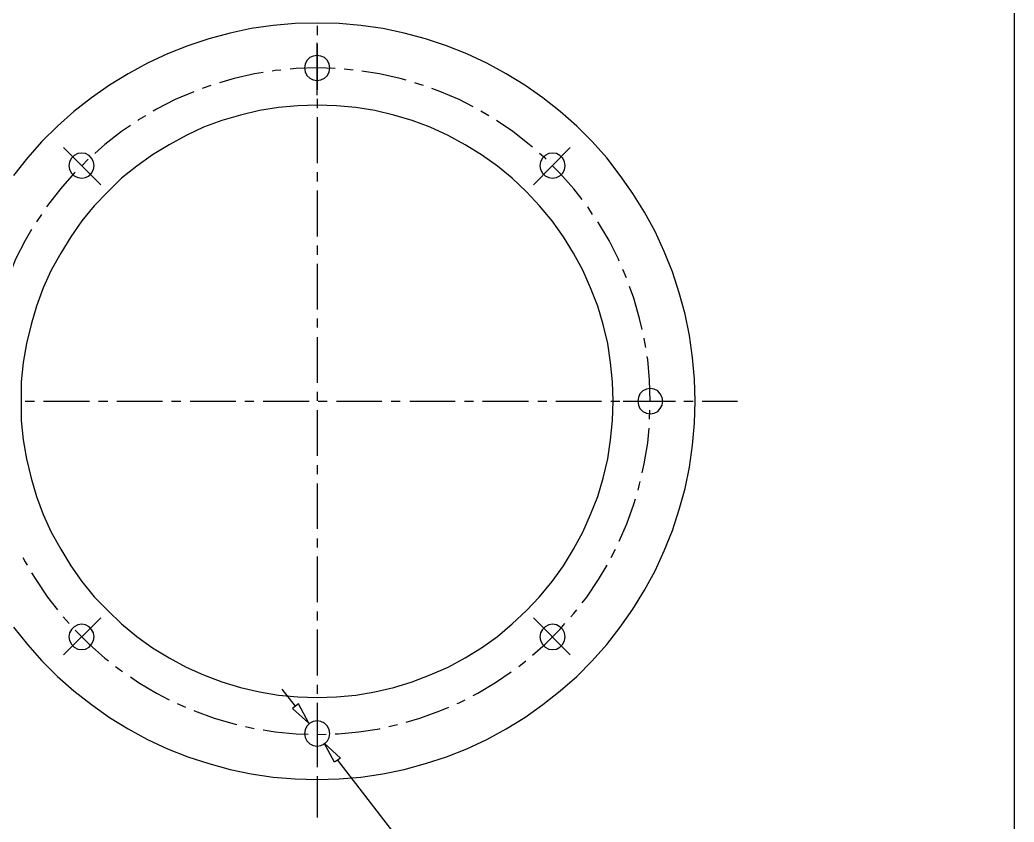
# Model space of a CAD drawing. Extents: x -15.4 to 0.8, y 0.3 to 11.8.
# Drawn here: x -13.728 to -11.159, y 7.264 to 9.336 of the extents above; entities that cross this region are included whole.
import ezdxf

# ---------------------------------------------------------------- set-up
doc = ezdxf.new("R2010")
doc.units = 0
doc.header["$MEASUREMENT"] = 0
doc.linetypes.add('AUSGEZOGEN', pattern=[0])
doc.layers.get('0').update_dxf_attribs({"linetype": 'AUSGEZOGEN'})

msp = doc.modelspace()

# ---------------------------------------------------------------- linework, layer by layer
for points in [[(-11.1588, 11.4361), (-11.1588, 0.7536)], [(-11.9829, 8.3511), (-11.9846, 8.4077), (-11.9846, 8.4077), (-11.9896, 8.4644), (-11.9896, 8.4644), (-11.9971, 8.5211), (-11.9971, 8.5211), (-12.0088, 8.5761), (-12.0088, 8.5761), (-12.0238, 8.6311), (-12.0238, 8.6311), (-12.0413, 8.6852), (-12.0413, 8.6852), (-12.0629, 8.7377), (-12.0629, 8.7377), (-12.0863, 8.7894), (-12.0863, 8.7894), (-12.1138, 8.8394), (-12.1138, 8.8394), (-12.1438, 8.8877), (-12.1438, 8.8877), (-12.1763, 8.9344), (-12.1763, 8.9344), (-12.2113, 8.9794), (-12.2113, 8.9794), (-12.2488, 9.0219), (-12.2488, 9.0219), (-12.2888, 9.0619), (-12.2888, 9.0619), (-12.3313, 9.0994), (-12.3313, 9.0994), (-12.3763, 9.1344), (-12.3763, 9.1344), (-12.4229, 9.1677), (-12.4229, 9.1677), (-12.4713, 9.1969), (-12.4713, 9.1969), (-12.5213, 9.2244), (-12.5213, 9.2244), (-12.5729, 9.2486), (-12.5729, 9.2486), (-12.6254, 9.2694), (-12.6254, 9.2694), (-12.6796, 9.2869), (-12.6796, 9.2869), (-12.7346, 9.3019), (-12.7346, 9.3019), (-12.7896, 9.3136), (-12.7896, 9.3136), (-12.8463, 9.3219), (-12.8463, 9.3219), (-12.9029, 9.3269), (-12.9029, 9.3269), (-12.9596, 9.3277), (-12.9596, 9.3277), (-13.0163, 9.3269), (-13.0163, 9.3269), (-13.0729, 9.3219), (-13.0729, 9.3219), (-13.1296, 9.3136), (-13.1296, 9.3136), (-13.1846, 9.3019), (-13.1846, 9.3019), (-13.2396, 9.2869), (-13.2396, 9.2869), (-13.2938, 9.2694), (-13.2938, 9.2694), (-13.3463, 9.2486), (-13.3463, 9.2486), (-13.3979, 9.2244), (-13.3979, 9.2244), (-13.4479, 9.1969), (-13.4479, 9.1969), (-13.4963, 9.1677), (-13.4963, 9.1677), (-13.5429, 9.1344), (-13.5429, 9.1344), (-13.5879, 9.0994), (-13.5879, 9.0994), (-13.6304, 9.0619), (-13.6304, 9.0619), (-13.6704, 9.0219), (-13.6704, 9.0219), (-13.7079, 8.9794), (-13.7079, 8.9794), (-13.7438, 8.9344)], [(-12.9596, 9.3211), (-12.9596, 9.2969)], [(-12.9596, 9.1419), (-12.9596, 9.2769)], [(-12.9596, 9.2736), (-12.9596, 9.1552)], [(-12.9271, 9.2119), (-12.9288, 9.2219), (-12.9288, 9.2219), (-12.9329, 9.2311), (-12.9329, 9.2311), (-12.9404, 9.2386), (-12.9404, 9.2386), (-12.9496, 9.2427), (-12.9496, 9.2427), (-12.9596, 9.2444), (-12.9596, 9.2444), (-12.9696, 9.2427), (-12.9696, 9.2427), (-12.9788, 9.2386), (-12.9788, 9.2386), (-12.9863, 9.2311), (-12.9863, 9.2311), (-12.9904, 9.2219), (-12.9904, 9.2219), (-12.9921, 9.2119), (-12.9921, 9.2119), (-12.9904, 9.2019), (-12.9904, 9.2019), (-12.9863, 9.1927), (-12.9863, 9.1927), (-12.9788, 9.1852), (-12.9788, 9.1852), (-12.9696, 9.1811), (-12.9696, 9.1811), (-12.9596, 9.1794), (-12.9596, 9.1794), (-12.9496, 9.1811), (-12.9496, 9.1811), (-12.9404, 9.1852), (-12.9404, 9.1852), (-12.9329, 9.1927), (-12.9329, 9.1927), (-12.9288, 9.2019), (-12.9288, 9.2019), (-12.9271, 9.2119), (-12.9271, 9.2119)], [(-13.0988, 9.2002), (-13.1213, 9.1969), (-13.1213, 9.1969), (-13.1738, 9.1844), (-13.1738, 9.1844), (-13.2121, 9.1736)], [(-13.0529, 9.2061), (-13.0679, 9.2052), (-13.0679, 9.2052), (-13.0754, 9.2036)], [(-12.9129, 9.2102), (-12.9596, 9.2119), (-12.9596, 9.2119), (-13.0138, 9.2102), (-13.0138, 9.2102), (-13.0296, 9.2086)], [(-12.8663, 9.2061), (-12.8896, 9.2086)], [(-12.7296, 9.1802), (-12.7454, 9.1844), (-12.7454, 9.1844), (-12.7988, 9.1969), (-12.7988, 9.1969), (-12.8438, 9.2036)], [(-12.6846, 9.1669), (-12.6938, 9.1694), (-12.6938, 9.1694), (-12.7071, 9.1736)], [(-13.2779, 9.1502), (-13.3263, 9.1302), (-13.3263, 9.1302), (-13.3746, 9.1052), (-13.3746, 9.1052), (-13.3829, 9.1002)], [(-13.2346, 9.1669), (-13.2563, 9.1586)], [(-12.5563, 9.1111), (-12.5929, 9.1302), (-12.5929, 9.1302), (-12.6429, 9.1511), (-12.6429, 9.1511), (-12.6629, 9.1586)], [(-12.9596, 9.1319), (-12.9596, 9.1077)], [(-12.1946, 8.3511), (-12.1963, 8.4011), (-12.1963, 8.4011), (-12.2013, 8.4511), (-12.2013, 8.4511), (-12.2088, 8.5002), (-12.2088, 8.5002), (-12.2204, 8.5494), (-12.2204, 8.5494), (-12.2346, 8.5969), (-12.2346, 8.5969), (-12.2529, 8.6436), (-12.2529, 8.6436), (-12.2729, 8.6894), (-12.2729, 8.6894), (-12.2971, 8.7336), (-12.2971, 8.7336), (-12.3229, 8.7761), (-12.3229, 8.7761), (-12.3521, 8.8169), (-12.3521, 8.8169), (-12.3846, 8.8561), (-12.3846, 8.8561), (-12.4188, 8.8919), (-12.4188, 8.8919), (-12.4554, 8.9269), (-12.4554, 8.9269), (-12.4938, 8.9586), (-12.4938, 8.9586), (-12.5346, 8.9877), (-12.5346, 8.9877), (-12.5771, 9.0136), (-12.5771, 9.0136), (-12.6213, 9.0377), (-12.6213, 9.0377), (-12.6671, 9.0586), (-12.6671, 9.0586), (-12.7138, 9.0761), (-12.7138, 9.0761), (-12.7613, 9.0902), (-12.7613, 9.0902), (-12.8104, 9.1019), (-12.8104, 9.1019), (-12.8596, 9.1102), (-12.8596, 9.1102), (-12.9096, 9.1144), (-12.9096, 9.1144), (-12.9596, 9.1161), (-12.9596, 9.1161), (-13.0096, 9.1144), (-13.0096, 9.1144), (-13.0596, 9.1102), (-13.0596, 9.1102), (-13.1088, 9.1019), (-13.1088, 9.1019), (-13.1579, 9.0902), (-13.1579, 9.0902), (-13.2054, 9.0761), (-13.2054, 9.0761), (-13.2529, 9.0586), (-13.2529, 9.0586), (-13.2979, 9.0377), (-13.2979, 9.0377), (-13.3421, 9.0136), (-13.3421, 9.0136), (-13.3846, 8.9877), (-13.3846, 8.9877), (-13.4254, 8.9586), (-13.4254, 8.9586), (-13.4646, 8.9269), (-13.4646, 8.9269), (-13.5004, 8.8919), (-13.5004, 8.8919), (-13.5354, 8.8561), (-13.5354, 8.8561), (-13.5671, 8.8169), (-13.5671, 8.8169), (-13.5963, 8.7761), (-13.5963, 8.7761), (-13.6221, 8.7336), (-13.6221, 8.7336), (-13.6463, 8.6894), (-13.6463, 8.6894), (-13.6671, 8.6436), (-13.6671, 8.6436), (-13.6846, 8.5969), (-13.6846, 8.5969), (-13.6988, 8.5494), (-13.6988, 8.5494), (-13.7104, 8.5002), (-13.7104, 8.5002), (-13.7188, 8.4511), (-13.7188, 8.4511), (-13.7238, 8.4011), (-13.7238, 8.4011), (-13.7246, 8.3511), (-13.7246, 8.3511), (-13.7238, 8.3011), (-13.7238, 8.3011), (-13.7188, 8.2511), (-13.7188, 8.2511), (-13.7104, 8.2019), (-13.7104, 8.2019), (-13.6988, 8.1527), (-13.6988, 8.1527), (-13.6846, 8.1052), (-13.6846, 8.1052), (-13.6671, 8.0586), (-13.6671, 8.0586), (-13.6463, 8.0127), (-13.6463, 8.0127), (-13.6221, 7.9686), (-13.6221, 7.9686), (-13.5963, 7.9261), (-13.5963, 7.9261), (-13.5671, 7.8852), (-13.5671, 7.8852), (-13.5354, 7.8461), (-13.5354, 7.8461), (-13.5004, 7.8102), (-13.5004, 7.8102), (-13.4646, 7.7761), (-13.4646, 7.7761), (-13.4254, 7.7436), (-13.4254, 7.7436), (-13.3846, 7.7144), (-13.3846, 7.7144), (-13.3421, 7.6886), (-13.3421, 7.6886), (-13.2979, 7.6644), (-13.2979, 7.6644), (-13.2529, 7.6444), (-13.2529, 7.6444), (-13.2054, 7.6261), (-13.2054, 7.6261), (-13.1579, 7.6119), (-13.1579, 7.6119), (-13.1088, 7.6002), (-13.1088, 7.6002), (-13.0596, 7.5919), (-13.0596, 7.5919), (-13.0096, 7.5877), (-13.0096, 7.5877), (-12.9596, 7.5861), (-12.9596, 7.5861), (-12.9096, 7.5877), (-12.9096, 7.5877), (-12.8596, 7.5919), (-12.8596, 7.5919), (-12.8104, 7.6002), (-12.8104, 7.6002), (-12.7613, 7.6119), (-12.7613, 7.6119), (-12.7138, 7.6261), (-12.7138, 7.6261), (-12.6671, 7.6444), (-12.6671, 7.6444), (-12.6213, 7.6644), (-12.6213, 7.6644), (-12.5771, 7.6886), (-12.5771, 7.6886), (-12.5346, 7.7144), (-12.5346, 7.7144), (-12.4938, 7.7436), (-12.4938, 7.7436), (-12.4554, 7.7761), (-12.4554, 7.7761), (-12.4188, 7.8102), (-12.4188, 7.8102), (-12.3846, 7.8461), (-12.3846, 7.8461), (-12.3521, 7.8852), (-12.3521, 7.8852), (-12.3229, 7.9261), (-12.3229, 7.9261), (-12.2971, 7.9686), (-12.2971, 7.9686), (-12.2729, 8.0127), (-12.2729, 8.0127), (-12.2529, 8.0586), (-12.2529, 8.0586), (-12.2346, 8.1052), (-12.2346, 8.1052), (-12.2204, 8.1527), (-12.2204, 8.1527), (-12.2088, 8.2019), (-12.2088, 8.2019), (-12.2013, 8.2511), (-12.2013, 8.2511), (-12.1963, 8.3011), (-12.1963, 8.3011), (-12.1946, 8.3511), (-12.1946, 8.3511)], [(-12.5163, 9.0886), (-12.5363, 9.1002)], [(-13.4029, 9.0886), (-13.4213, 9.0777), (-13.4213, 9.0777), (-13.4229, 9.0761)], [(-12.9596, 9.0844), (-12.9596, 8.9661)], [(-12.4029, 9.0069), (-12.4113, 9.0144), (-12.4113, 9.0144), (-12.4538, 9.0477), (-12.4538, 9.0477), (-12.4963, 9.0761)], [(-13.4421, 9.0636), (-13.4654, 9.0477), (-13.4654, 9.0477), (-13.5079, 9.0144), (-13.5079, 9.0144), (-13.5338, 8.9911)], [(-13.5188, 8.9102), (-13.6146, 9.0061)], [(-13.5354, 8.9594), (-13.5371, 8.9694), (-13.5371, 8.9694), (-13.5421, 8.9786), (-13.5421, 8.9786), (-13.5488, 8.9861), (-13.5488, 8.9861), (-13.5579, 8.9911), (-13.5579, 8.9911), (-13.5679, 8.9919), (-13.5679, 8.9919), (-13.5779, 8.9911), (-13.5779, 8.9911), (-13.5871, 8.9861), (-13.5871, 8.9861), (-13.5946, 8.9786), (-13.5946, 8.9786), (-13.5996, 8.9694), (-13.5996, 8.9694), (-13.6013, 8.9594), (-13.6013, 8.9594), (-13.5996, 8.9494), (-13.5996, 8.9494), (-13.5946, 8.9402), (-13.5946, 8.9402), (-13.5871, 8.9336), (-13.5871, 8.9336), (-13.5779, 8.9286), (-13.5779, 8.9286), (-13.5679, 8.9269), (-13.5679, 8.9269), (-13.5579, 8.9286), (-13.5579, 8.9286), (-13.5488, 8.9336), (-13.5488, 8.9336), (-13.5421, 8.9402), (-13.5421, 8.9402), (-13.5371, 8.9494), (-13.5371, 8.9494), (-13.5354, 8.9594), (-13.5354, 8.9594)], [(-12.4004, 8.9102), (-12.3054, 9.0061)], [(-12.3679, 8.9761), (-12.3704, 8.9786), (-12.3704, 8.9786), (-12.3854, 8.9911)], [(-12.3188, 8.9594), (-12.3204, 8.9694), (-12.3204, 8.9694), (-12.3246, 8.9786), (-12.3246, 8.9786), (-12.3321, 8.9861), (-12.3321, 8.9861), (-12.3413, 8.9911), (-12.3413, 8.9911), (-12.3513, 8.9919), (-12.3513, 8.9919), (-12.3613, 8.9911), (-12.3613, 8.9911), (-12.3704, 8.9861), (-12.3704, 8.9861), (-12.3771, 8.9786), (-12.3771, 8.9786), (-12.3821, 8.9694), (-12.3821, 8.9694), (-12.3838, 8.9594), (-12.3838, 8.9594), (-12.3821, 8.9494), (-12.3821, 8.9494), (-12.3771, 8.9402), (-12.3771, 8.9402), (-12.3704, 8.9336), (-12.3704, 8.9336), (-12.3613, 8.9286), (-12.3613, 8.9286), (-12.3513, 8.9269), (-12.3513, 8.9269), (-12.3413, 8.9286), (-12.3413, 8.9286), (-12.3321, 8.9336), (-12.3321, 8.9336), (-12.3246, 8.9402), (-12.3246, 8.9402), (-12.3204, 8.9494), (-12.3204, 8.9494), (-12.3188, 8.9594), (-12.3188, 8.9594)], [(-13.5513, 8.9761), (-13.5679, 8.9594)], [(-13.5846, 8.9427), (-13.5871, 8.9402), (-13.5871, 8.9402), (-13.6229, 8.8994), (-13.6229, 8.8994), (-13.6563, 8.8569), (-13.6563, 8.8569), (-13.6588, 8.8536)], [(-12.9596, 8.9427), (-12.9596, 8.9186)], [(-12.2746, 8.8719), (-12.2963, 8.8994), (-12.2963, 8.8994), (-12.3321, 8.9402), (-12.3321, 8.9402), (-12.3513, 8.9594)], [(-12.9596, 8.8952), (-12.9596, 8.7769)], [(-12.2479, 8.8336), (-12.2604, 8.8536)], [(-13.6721, 8.8336), (-13.6846, 8.8144)], [(-12.1788, 8.7127), (-12.1813, 8.7177), (-12.1813, 8.7177), (-12.2054, 8.7661), (-12.2054, 8.7661), (-12.2329, 8.8119), (-12.2329, 8.8119), (-12.2346, 8.8144)], [(-13.6971, 8.7944), (-13.7138, 8.7661), (-13.7138, 8.7661), (-13.7388, 8.7177), (-13.7388, 8.7177), (-13.7496, 8.6911)], [(-12.9596, 8.7536), (-12.9596, 8.7294)], [(-12.9596, 8.7061), (-12.9596, 8.5877)], [(-12.1604, 8.6694), (-12.1696, 8.6911)], [(-12.1196, 8.5361), (-12.1263, 8.5652), (-12.1263, 8.5652), (-12.1413, 8.6169), (-12.1413, 8.6169), (-12.1521, 8.6477)], [(-12.9596, 8.5644), (-12.9596, 8.5411)], [(-12.9596, 8.5169), (-12.9596, 8.3986)], [(-12.1104, 8.4902), (-12.1146, 8.5127), (-12.1146, 8.5127), (-12.1146, 8.5136)], [(-12.0988, 8.3511), (-12.1004, 8.4052), (-12.1004, 8.4052), (-12.1054, 8.4586), (-12.1054, 8.4586), (-12.1071, 8.4669)], [(-12.9596, 8.3752), (-12.9596, 8.3519)], [(-12.0663, 8.3511), (-12.0679, 8.3611), (-12.0679, 8.3611), (-12.0729, 8.3702), (-12.0729, 8.3702), (-12.0796, 8.3777), (-12.0796, 8.3777), (-12.0888, 8.3819), (-12.0888, 8.3819), (-12.0988, 8.3836), (-12.0988, 8.3836), (-12.1088, 8.3819), (-12.1088, 8.3819), (-12.1179, 8.3777), (-12.1179, 8.3777), (-12.1254, 8.3702), (-12.1254, 8.3702), (-12.1296, 8.3611), (-12.1296, 8.3611), (-12.1313, 8.3511), (-12.1313, 8.3511), (-12.1296, 8.3411), (-12.1296, 8.3411), (-12.1254, 8.3319), (-12.1254, 8.3319), (-12.1179, 8.3244), (-12.1179, 8.3244), (-12.1088, 8.3202), (-12.1088, 8.3202), (-12.0988, 8.3186), (-12.0988, 8.3186), (-12.0888, 8.3202), (-12.0888, 8.3202), (-12.0796, 8.3244), (-12.0796, 8.3244), (-12.0729, 8.3319), (-12.0729, 8.3319), (-12.0679, 8.3411), (-12.0679, 8.3411), (-12.0663, 8.3511), (-12.0663, 8.3511)], [(-13.7438, 7.7677), (-13.7079, 7.7227), (-13.7079, 7.7227), (-13.6704, 7.6802), (-13.6704, 7.6802), (-13.6304, 7.6402), (-13.6304, 7.6402), (-13.5879, 7.6027), (-13.5879, 7.6027), (-13.5429, 7.5677), (-13.5429, 7.5677), (-13.4963, 7.5344), (-13.4963, 7.5344), (-13.4479, 7.5052), (-13.4479, 7.5052), (-13.3979, 7.4777), (-13.3979, 7.4777), (-13.3463, 7.4536), (-13.3463, 7.4536), (-13.2938, 7.4327), (-13.2938, 7.4327), (-13.2396, 7.4152), (-13.2396, 7.4152), (-13.1846, 7.4002), (-13.1846, 7.4002), (-13.1296, 7.3886), (-13.1296, 7.3886), (-13.0729, 7.3802), (-13.0729, 7.3802), (-13.0163, 7.3761), (-13.0163, 7.3761), (-12.9596, 7.3744), (-12.9596, 7.3744), (-12.9029, 7.3761), (-12.9029, 7.3761), (-12.8463, 7.3802), (-12.8463, 7.3802), (-12.7896, 7.3886), (-12.7896, 7.3886), (-12.7346, 7.4002), (-12.7346, 7.4002), (-12.6796, 7.4152), (-12.6796, 7.4152), (-12.6254, 7.4327), (-12.6254, 7.4327), (-12.5729, 7.4536), (-12.5729, 7.4536), (-12.5213, 7.4777), (-12.5213, 7.4777), (-12.4713, 7.5052), (-12.4713, 7.5052), (-12.4229, 7.5344), (-12.4229, 7.5344), (-12.3763, 7.5677), (-12.3763, 7.5677), (-12.3313, 7.6027), (-12.3313, 7.6027), (-12.2888, 7.6402), (-12.2888, 7.6402), (-12.2488, 7.6802), (-12.2488, 7.6802), (-12.2113, 7.7227), (-12.2113, 7.7227), (-12.1763, 7.7677), (-12.1763, 7.7677), (-12.1438, 7.8144), (-12.1438, 7.8144), (-12.1138, 7.8627), (-12.1138, 7.8627), (-12.0863, 7.9127), (-12.0863, 7.9127), (-12.0629, 7.9644), (-12.0629, 7.9644), (-12.0413, 8.0169), (-12.0413, 8.0169), (-12.0238, 8.0711), (-12.0238, 8.0711), (-12.0088, 8.1261), (-12.0088, 8.1261), (-11.9971, 8.1811), (-11.9971, 8.1811), (-11.9896, 8.2377), (-11.9896, 8.2377), (-11.9846, 8.2944), (-11.9846, 8.2944), (-11.9829, 8.3511), (-11.9829, 8.3511)], [(-13.7138, 8.3511), (-13.6896, 8.3511)], [(-13.6663, 8.3511), (-13.5479, 8.3511)], [(-13.5246, 8.3511), (-13.5004, 8.3511)], [(-13.4771, 8.3511), (-13.3588, 8.3511)], [(-13.3354, 8.3511), (-13.3113, 8.3511)], [(-13.2879, 8.3511), (-13.1696, 8.3511)], [(-13.1463, 8.3511), (-13.1229, 8.3511)], [(-13.0988, 8.3511), (-12.9804, 8.3511)], [(-12.9571, 8.3511), (-12.9338, 8.3511)], [(-12.9096, 8.3511), (-12.7921, 8.3511)], [(-12.7679, 8.3511), (-12.7446, 8.3511)], [(-12.7204, 8.3511), (-12.6029, 8.3511)], [(-12.5788, 8.3511), (-12.5554, 8.3511)], [(-12.5321, 8.3511), (-12.4138, 8.3511)], [(-12.3896, 8.3511), (-12.3663, 8.3511)], [(-12.3429, 8.3511), (-12.2246, 8.3511)], [(-12.2004, 8.3511), (-12.1771, 8.3511)], [(-12.1688, 8.3511), (-12.0338, 8.3511)], [(-12.1538, 8.3511), (-12.0354, 8.3511)], [(-12.0988, 8.3511), (-12.0988, 8.3519)], [(-12.0121, 8.3511), (-11.9879, 8.3511)], [(-11.9646, 8.3511), (-11.8738, 8.3511)], [(-12.9596, 8.3277), (-12.9596, 8.2102)], [(-12.1004, 8.3044), (-12.0996, 8.3277)], [(-12.1196, 8.1661), (-12.1146, 8.1894), (-12.1146, 8.1894), (-12.1054, 8.2436), (-12.1054, 8.2436), (-12.1021, 8.2811)], [(-12.9596, 8.1861), (-12.9596, 8.1627)], [(-12.1304, 8.1211), (-12.1263, 8.1369), (-12.1263, 8.1369), (-12.1246, 8.1436)], [(-12.9596, 8.1386), (-12.9596, 8.0211)], [(-12.1788, 7.9894), (-12.1596, 8.0344), (-12.1596, 8.0344), (-12.1413, 8.0852), (-12.1413, 8.0852), (-12.1371, 8.0986)], [(-12.9596, 7.9969), (-12.9596, 7.9736)], [(-12.1996, 7.9477), (-12.1888, 7.9686)], [(-13.7196, 7.9477), (-13.7138, 7.9361), (-13.7138, 7.9361), (-13.7088, 7.9277)], [(-12.9596, 7.9502), (-12.9596, 7.8319)], [(-12.2746, 7.8302), (-12.2629, 7.8452), (-12.2629, 7.8452), (-12.2329, 7.8902), (-12.2329, 7.8902), (-12.2104, 7.9277)], [(-13.6971, 7.9077), (-13.6863, 7.8902), (-13.6863, 7.8902), (-13.6563, 7.8452), (-13.6563, 7.8452), (-13.6304, 7.8119)], [(-12.3038, 7.7944), (-12.2963, 7.8027), (-12.2963, 7.8027), (-12.2888, 7.8119)], [(-13.6154, 7.7944), (-13.6004, 7.7769)], [(-13.5188, 7.7919), (-13.6146, 7.6961)], [(-12.9596, 7.8077), (-12.9596, 7.7844)], [(-12.4004, 7.7919), (-12.3054, 7.6961)], [(-13.5354, 7.7427), (-13.5371, 7.7527), (-13.5371, 7.7527), (-13.5421, 7.7619), (-13.5421, 7.7619), (-13.5488, 7.7686), (-13.5488, 7.7686), (-13.5579, 7.7736), (-13.5579, 7.7736), (-13.5679, 7.7752), (-13.5679, 7.7752), (-13.5779, 7.7736), (-13.5779, 7.7736), (-13.5871, 7.7686), (-13.5871, 7.7686), (-13.5946, 7.7619), (-13.5946, 7.7619), (-13.5996, 7.7527), (-13.5996, 7.7527), (-13.6013, 7.7427), (-13.6013, 7.7427), (-13.5996, 7.7327), (-13.5996, 7.7327), (-13.5946, 7.7236), (-13.5946, 7.7236), (-13.5871, 7.7161), (-13.5871, 7.7161), (-13.5779, 7.7111), (-13.5779, 7.7111), (-13.5679, 7.7102), (-13.5679, 7.7102), (-13.5579, 7.7111), (-13.5579, 7.7111), (-13.5488, 7.7161), (-13.5488, 7.7161), (-13.5421, 7.7236), (-13.5421, 7.7236), (-13.5371, 7.7327), (-13.5371, 7.7327), (-13.5354, 7.7427), (-13.5354, 7.7427)], [(-13.5846, 7.7594), (-13.5488, 7.7236), (-13.5488, 7.7236), (-13.5079, 7.6877), (-13.5079, 7.6877), (-13.4988, 7.6802)], [(-12.9596, 7.7611), (-12.9596, 7.6427)], [(-12.4029, 7.6952), (-12.3704, 7.7236), (-12.3704, 7.7236), (-12.3321, 7.7619), (-12.3321, 7.7619), (-12.3196, 7.7769)], [(-12.3188, 7.7427), (-12.3204, 7.7527), (-12.3204, 7.7527), (-12.3246, 7.7619), (-12.3246, 7.7619), (-12.3321, 7.7686), (-12.3321, 7.7686), (-12.3413, 7.7736), (-12.3413, 7.7736), (-12.3513, 7.7752), (-12.3513, 7.7752), (-12.3613, 7.7736), (-12.3613, 7.7736), (-12.3704, 7.7686), (-12.3704, 7.7686), (-12.3771, 7.7619), (-12.3771, 7.7619), (-12.3821, 7.7527), (-12.3821, 7.7527), (-12.3838, 7.7427), (-12.3838, 7.7427), (-12.3821, 7.7327), (-12.3821, 7.7327), (-12.3771, 7.7236), (-12.3771, 7.7236), (-12.3704, 7.7161), (-12.3704, 7.7161), (-12.3613, 7.7111), (-12.3613, 7.7111), (-12.3513, 7.7102), (-12.3513, 7.7102), (-12.3413, 7.7111), (-12.3413, 7.7111), (-12.3321, 7.7161), (-12.3321, 7.7161), (-12.3246, 7.7236), (-12.3246, 7.7236), (-12.3204, 7.7327), (-12.3204, 7.7327), (-12.3188, 7.7427), (-12.3188, 7.7427)], [(-13.4804, 7.6661), (-13.4654, 7.6544), (-13.4654, 7.6544), (-13.4621, 7.6519)], [(-12.4388, 7.6661), (-12.4204, 7.6802)], [(-13.4421, 7.6394), (-13.4213, 7.6244), (-13.4213, 7.6244), (-13.3746, 7.5969), (-13.3746, 7.5969), (-13.3421, 7.5802)], [(-12.5563, 7.5911), (-12.5446, 7.5969), (-12.5446, 7.5969), (-12.4988, 7.6244), (-12.4988, 7.6244), (-12.4579, 7.6519)], [(-13.0154, 7.5636), (-13.0496, 7.6077)], [(-12.9596, 7.6186), (-12.9596, 7.5952)], [(-12.5979, 7.5702), (-12.5929, 7.5719), (-12.5929, 7.5719), (-12.5771, 7.5802)], [(-13.3213, 7.5702), (-13.2996, 7.5611)], [(-13.0079, 7.5694), (-13.0229, 7.5577), (-13.0229, 7.5577), (-12.9813, 7.5194), (-13.0079, 7.5694)], [(-12.9596, 7.5719), (-12.9596, 7.4536)], [(-12.9596, 7.5694), (-12.9596, 7.4411)], [(-12.9596, 7.5602), (-12.9596, 7.4252)], [(-12.7296, 7.5219), (-12.6938, 7.5327), (-12.6938, 7.5327), (-12.6429, 7.5511), (-12.6429, 7.5511), (-12.6196, 7.5611)], [(-13.2779, 7.5519), (-13.2763, 7.5511), (-13.2763, 7.5511), (-13.2254, 7.5327), (-13.2254, 7.5327), (-13.1738, 7.5177), (-13.1738, 7.5177), (-13.1671, 7.5161)], [(-13.1446, 7.5111), (-13.1221, 7.5061)], [(-13.0988, 7.5019), (-13.0679, 7.4969), (-13.0679, 7.4969), (-13.0138, 7.4919), (-13.0138, 7.4919), (-12.9829, 7.4911)], [(-12.9271, 7.4927), (-12.9288, 7.5027), (-12.9288, 7.5027), (-12.9329, 7.5119), (-12.9329, 7.5119), (-12.9404, 7.5194), (-12.9404, 7.5194), (-12.9496, 7.5236), (-12.9496, 7.5236), (-12.9596, 7.5252), (-12.9596, 7.5252), (-12.9696, 7.5236), (-12.9696, 7.5236), (-12.9788, 7.5194), (-12.9788, 7.5194), (-12.9863, 7.5119), (-12.9863, 7.5119), (-12.9904, 7.5027), (-12.9904, 7.5027), (-12.9921, 7.4927), (-12.9921, 7.4927), (-12.9904, 7.4827), (-12.9904, 7.4827), (-12.9863, 7.4736), (-12.9863, 7.4736), (-12.9788, 7.4661), (-12.9788, 7.4661), (-12.9696, 7.4619), (-12.9696, 7.4619), (-12.9596, 7.4602), (-12.9596, 7.4602), (-12.9496, 7.4619), (-12.9496, 7.4619), (-12.9404, 7.4661), (-12.9404, 7.4661), (-12.9329, 7.4736), (-12.9329, 7.4736), (-12.9288, 7.4827), (-12.9288, 7.4827), (-12.9271, 7.4927), (-12.9271, 7.4927)], [(-12.9129, 7.4919), (-12.9054, 7.4919), (-12.9054, 7.4919), (-12.8521, 7.4969), (-12.8521, 7.4969), (-12.7988, 7.5052), (-12.7988, 7.5052), (-12.7971, 7.5061)], [(-12.7746, 7.5111), (-12.7521, 7.5161)], [(-12.9596, 7.4902), (-12.9363, 7.4911)], [(-12.8996, 7.4294), (-12.9146, 7.4186), (-12.9146, 7.4186), (-12.9413, 7.4677), (-12.8996, 7.4294)], [(-12.9596, 7.4302), (-12.9596, 7.4061)], [(-12.9071, 7.4236), (-12.5379, 6.9461)], [(-12.9596, 7.3827), (-12.9596, 7.2761)]]:
    msp.add_lwpolyline(points)

doc.saveas('drawing.dxf')
